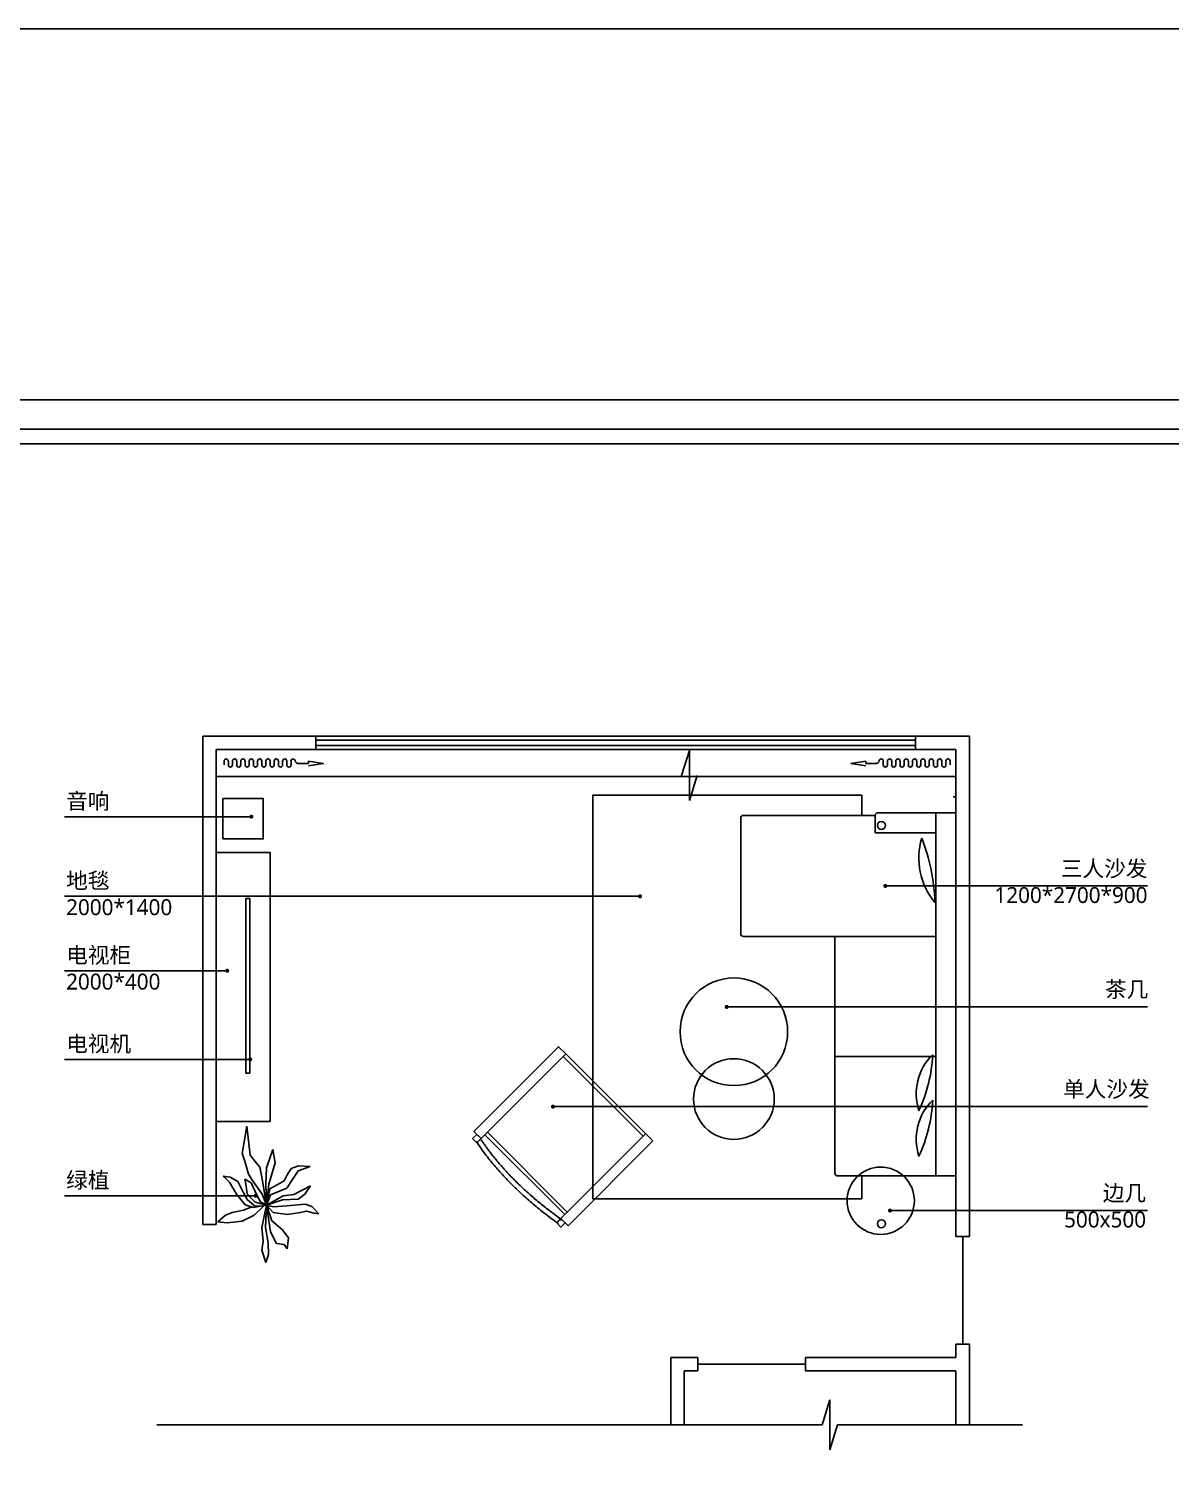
# Model space of a CAD drawing. Extents: x 96704 to 336282, y 34580 to 122302.
# Drawn here: x 320534 to 329020, y 96615 to 107343 of the extents above; entities that cross this region are included whole.
import ezdxf

# ---------------------------------------------------------------- set-up
doc = ezdxf.new("R2010")
doc.units = 0
doc.header["$LTSCALE"] = 1000
doc.header["$MEASUREMENT"] = 0
for name, color, linetype in [('A-rc 混凝土墙', 255, 'Continuous'), ('A-WINDOW-门窗', 153, 'Continuous'), ('FF-PLANTS', 86, 'Continuous'), ('PM-家具', 146, 'Continuous'), ('PUB_DIM', 3, 'Continuous'), ('PUB_TEXT', 7, 'Continuous'), ('WINDOW', 4, 'Continuous'), ('活动家具', 7, 'Continuous')]:
    doc.layers.add(name, color=color, linetype=linetype)
doc.styles.add('_TCH_DIM', font='SIMPLEX', dxfattribs={"bigfont": 'GBCBIG'})
doc.styles.get("Standard").update_dxf_attribs({"font": 'gbenor.shx', "bigfont": 'gbcbig.shx'})
doc.dimstyles.new('ISO-25', dxfattribs={"dimtxt": 2.5, "dimasz": 2.5, "dimexe": 1.25, "dimexo": 0.625, "dimtad": 1, "dimtxsty": 'Standard', "dimcen": 2.5, "dimadec": 0, "dimazin": 0, "dimtfac": 1, "dimtmove": 0, "dimatfit": 3, "dimfxl": 1, "dimarcsym": 0})

# ---------------------------------------------------------------- blocks, each defined once
blk = doc.blocks.new('3465465767')
for p, q in [((-126678, -21720), (-126743, -21801)), ((-126678, -21769), (-126678, -21720)), ((-127152, -21867), (-127145, -21987)), ((-127092, -21983), (-127152, -21867)), ((-126955, -21838), (-126903, -21912)), ((-126861, -21885), (-126955, -21838)), ((-126801, -21949), (-126861, -21885)), ((-126743, -21801), (-126759, -21870)), ((-126759, -21870), (-126720, -22058)), ((-126689, -21848), (-126678, -21769)), ((-126668, -21912), (-126689, -21848)), ((-127145, -21987), (-127109, -22058)), ((-126899, -22077), (-127092, -21983)), ((-126903, -21912), (-126843, -21998)), ((-126843, -21998), (-126819, -22107)), ((-126777, -22107), (-126801, -21949)), ((-126633, -22039), (-126668, -21912)), ((-126633, -22190), (-126633, -22039)), ((-126471, -22077), (-126395, -22000)), ((-126395, -22000), (-126280, -22000)), ((-126280, -22000), (-126319, -22038)), ((-126319, -22038), (-126319, -22115)), ((-127109, -22058), (-127039, -22092)), ((-127039, -22092), (-126973, -22114)), ((-126973, -22114), (-126924, -22182)), ((-126924, -22182), (-126871, -22253)), ((-126812, -22238), (-126899, -22077)), ((-126819, -22107), (-126700, -22267)), ((-126700, -22267), (-126777, -22107)), ((-126720, -22058), (-126692, -22193)), ((-126700, -22267), (-126633, -22190)), ((-126433, -22191), (-126700, -22267)), ((-126700, -22267), (-126547, -22191)), ((-126692, -22193), (-126700, -22267)), ((-126547, -22191), (-126471, -22077)), ((-126472, -22250), (-126317, -22201)), ((-126319, -22115), (-126433, -22191)), ((-126317, -22201), (-126197, -22184)), ((-126197, -22184), (-126111, -22203)), ((-127281, -22268), (-127147, -22228)), ((-127085, -22313), (-127281, -22268)), ((-127147, -22228), (-126920, -22268)), ((-126917, -22298), (-127085, -22313)), ((-126966, -22343), (-127081, -22381)), ((-126700, -22267), (-126966, -22343)), ((-126938, -22441), (-126808, -22325)), ((-126920, -22268), (-126700, -22267)), ((-126700, -22267), (-126917, -22298)), ((-126871, -22253), (-126700, -22267)), ((-126700, -22267), (-126812, -22238)), ((-126808, -22325), (-126700, -22267)), ((-126727, -22332), (-126784, -22374)), ((-126700, -22267), (-126727, -22332)), ((-126717, -22385), (-126700, -22267)), ((-126700, -22267), (-126472, -22250)), ((-126465, -22287), (-126700, -22267)), ((-126700, -22267), (-126661, -22400)), ((-126689, -22295), (-126585, -22381)), ((-126678, -22389), (-126689, -22295)), ((-126328, -22257), (-126465, -22287)), ((-126235, -22257), (-126328, -22257)), ((-126111, -22203), (-126235, -22257)), ((-127195, -22496), (-127486, -22563)), ((-127119, -22419), (-127195, -22496)), ((-127127, -22542), (-126997, -22490)), ((-127081, -22381), (-127119, -22419)), ((-126997, -22490), (-126938, -22441)), ((-126910, -22449), (-126941, -22520)), ((-126784, -22374), (-126910, -22449)), ((-126892, -22505), (-126794, -22479)), ((-126805, -22520), (-126734, -22471)), ((-126794, -22479), (-126756, -22434)), ((-126678, -22486), (-126777, -22588)), ((-126756, -22434), (-126717, -22385)), ((-126734, -22471), (-126678, -22389)), ((-126661, -22400), (-126678, -22486)), ((-126623, -22496), (-126661, -22419)), ((-126585, -22610), (-126623, -22496)), ((-126585, -22381), (-126509, -22496)), ((-126509, -22496), (-126471, -22648)), ((-127486, -22563), (-127201, -22580)), ((-127201, -22580), (-127127, -22542)), ((-126943, -22674), (-126910, -22588)), ((-126941, -22520), (-126892, -22505)), ((-126910, -22588), (-126805, -22520)), ((-126777, -22588), (-126892, -22674)), ((-126547, -22675), (-126585, -22610)), ((-126471, -22648), (-126471, -22746)), ((-126946, -22746), (-126943, -22674)), ((-126941, -22734), (-126946, -22746)), ((-126892, -22674), (-126941, -22734)), ((-126471, -22746), (-126547, -22675))]:
    blk.add_line(p, q)
blk = doc.blocks.new('wetghfwefw')
at = {"layer": 'A-WINDOW-门窗', "color": 9}
for p, q in [((10407, 3948), (10407, 3977)), ((10438, 3948), (10438, 3977)), ((10470, 3948), (10470, 3977)), ((10501, 3948), (10501, 3977)), ((10532, 3948), (10532, 3977)), ((10563, 3948), (10563, 3977)), ((10594, 3948), (10594, 3977)), ((10625, 3948), (10625, 3977)), ((10656, 3948), (10656, 3977)), ((10687, 3948), (10687, 3977)), ((10718, 3948), (10718, 3977)), ((10749, 3948), (10749, 3977)), ((10780, 3948), (10780, 3977)), ((10811, 3948), (10811, 3977)), ((10842, 3948), (10842, 3977)), ((10873, 3948), (10873, 3977)), ((10904, 3948), (10904, 3977)), ((10350, 3958), (10277, 3958))]:
    blk.add_line(p, q, dxfattribs=at)
for points in [[(10277, 3976), (10167, 3958), (10277, 3941)], [(10277, 3976), (10277, 3958)]]:
    blk.add_lwpolyline(points, dxfattribs=at)
for centre, radius, start, end in [((10350, 3985), 27, 270, 348.9905), ((10392, 3977), 15.5, 0, 168.9905), ((10454, 3977), 15.5, 0, 180), ((10516, 3977), 15.5, 0, 180), ((10578, 3977), 15.5, 0, 180), ((10640, 3977), 15.5, 0, 180), ((10702, 3977), 15.5, 0, 180), ((10765, 3977), 15.5, 0, 180), ((10827, 3977), 15.5, 0, 180), ((10889, 3977), 15.5, 0, 180), ((10423, 3948), 15.5, 180, 0), ((10485, 3948), 15.5, 180, 0), ((10547, 3948), 15.5, 180, 0), ((10609, 3948), 15.5, 180, 0), ((10671, 3948), 15.5, 180, 0), ((10733, 3948), 15.5, 180, 0), ((10796, 3948), 15.5, 180, 0), ((10858, 3948), 15.5, 180, 0)]:
    blk.add_arc(centre, radius, start, end, dxfattribs=at)
blk = doc.blocks.new('345668009')
for points in [[(-136112, -21623), (-136037, -21623), (-136037, -22514), (-136112, -22514)], [(-136082, -21578), (-136037, -21578), (-136037, -21623), (-136082, -21623)], [(-135197, -21579), (-135152, -21579), (-135152, -21624), (-135197, -21624)]]:
    blk.add_lwpolyline(points, close=True)
for points in [[(-135122, -22514), (-136037, -22514), (-136037, -21664)], [(-136037, -21664), (-135197, -21664), (-135197, -22516)], [(-135197, -22516), (-135197, -21623)], [(-135197, -21623), (-135122, -21623), (-135122, -22514)], [(-135197, -22488), (-136037, -22488), (-136037, -21690)], [(-136037, -21690), (-135197, -21690), (-135197, -22516)]]:
    blk.add_lwpolyline(points)
blk.add_open_spline([(-136037, -21619), (-135655, -21544), (-135197, -21619), (-135197, -21600), (-135197, -21581), (-135655, -21507), (-136037, -21581), (-136037, -21600), (-136037, -21618)], degree=2, knots=[0, 0, 0, 1, 1, 2, 2, 3, 3, 4, 4, 4])
blk = doc.blocks.new('图框2')
at = {"color": 251}
blk.add_line((25027, 17757), (372, 17757), dxfattribs=at)
blk.add_line((24853, 17583), (546, 17583))
blk.add_lwpolyline([(-25, 145), (25375, 145), (25375, 18105), (-25, 18105)], close=True)

msp = doc.modelspace()

# ---------------------------------------------------------------- linework, layer by layer
msp.add_lwpolyline([(251742.5, 107343), (336281.5, 107343), (336281.5, 71963.5), (251742.5, 71963.5)], close=True)
at = {"layer": 'A-rc 混凝土墙'}
msp.add_line((326307.4, 97366.7), (326307.4, 97466.7), dxfattribs=at)
at = {"layer": 'A-WINDOW-门窗', "color": 9}
for p, q in [((321827.4, 102086.7), (321827.4, 98456.7)), ((322667.4, 102086.7), (321827.4, 102086.7)), ((327527.4, 102086.7), (327127.4, 102086.7)), ((327527.4, 98366.7), (327527.4, 102086.7)), ((321927.4, 101986.7), (321927.4, 98456.7)), ((322667.4, 101986.7), (321927.4, 101986.7)), ((327427.4, 101986.7), (327127.4, 101986.7)), ((327427.4, 98366.7), (327427.4, 101986.7)), ((321927.4, 98456.7), (321827.4, 98456.7)), ((327427.4, 98366.7), (327527.4, 98366.7)), ((327427.4, 97466.7), (327427.4, 97566.7)), ((327427.4, 97566.7), (327527.4, 97566.7)), ((327527.4, 96966.7), (327527.4, 97566.7)), ((325307.4, 97466.7), (325507.4, 97466.7)), ((325307.4, 96966.7), (325307.4, 97466.7)), ((325507.4, 97366.7), (325507.4, 97466.7)), ((326307.4, 97466.7), (327427.4, 97466.7)), ((325407.4, 97366.7), (325507.4, 97366.7)), ((325407.4, 96966.7), (325407.4, 97366.7)), ((326307.4, 97366.7), (327427.4, 97366.7)), ((327427.4, 96966.7), (327427.4, 97366.7))]:
    msp.add_line(p, q, dxfattribs=at)
at = {"layer": 'PM-家具'}
for p, q in [((325847.4, 101496.7), (326827.4, 101496.7)), ((326827.4, 101496.7), (326827.4, 101366.7)), ((326847.4, 101516.7), (327427.4, 101516.7)), ((327277.4, 98816.7), (327277.4, 101516.7)), ((327427.4, 101516.7), (327427.4, 98816.7)), ((325827.4, 101476.7), (325827.4, 100616.7)), ((325827.4, 100616.7), (325827.4, 101476.7)), ((326827.4, 101366.7), (327277.4, 101366.7)), ((322146.6, 100880), (322146.6, 99580)), ((322176.6, 100880), (322146.6, 100880)), ((322176.6, 99580), (322176.6, 100880)), ((326507.4, 100596.7), (325847.4, 100596.7)), ((325847.4, 100596.7), (325957.4, 100596.7)), ((326507.4, 100596.7), (327277.4, 100596.7)), ((326527.4, 98836.7), (326527.4, 100596.7)), ((327177.4, 99704.9), (326527.4, 99704.9)), ((327277.4, 99704.9), (327177.4, 99704.9)), ((322146.6, 99580), (322176.6, 99580)), ((327427.4, 98816.7), (326547.4, 98816.7))]:
    msp.add_line(p, q, dxfattribs=at)
for points in [[(321977.4, 101321.7), (322277.4, 101321.7), (322277.4, 101621.7), (321977.4, 101621.7)], [(321927.4, 99221.7), (322327.4, 99221.7), (322327.4, 101221.7), (321927.4, 101221.7)]]:
    msp.add_lwpolyline(points, close=True, dxfattribs=at)
msp.add_lwpolyline([(326727.4, 101496.7), (326727.4, 101646.7), (324727.4, 101646.7), (324727.4, 98646.7), (326727.4, 98646.7), (326727.4, 98816.7)], dxfattribs=at)
for points in [[(327172.9, 101328.1, -0.083637), (327271, 100850.3, -0.251952)], [(327254.2, 99716.8, -0.0955618), (327152, 99302.2, -0.2878747)], [(327254.2, 99378.8, -0.0955618), (327152, 98964.2, -0.2878747)]]:
    msp.add_lwpolyline(points, format="xyb", close=True, dxfattribs=at)
for centre, radius in [((326873, 101422.2), 30), ((325776, 99888.1), 400), ((325776, 99388.1), 300), ((326867.9, 98632.2), 250), ((326873, 98461.1), 30)]:
    msp.add_circle(centre, radius, dxfattribs=at)
for centre, start, end in [((327407.4, 101616.7), 0, 90), ((325847.4, 101476.7), 89.9998, 180), ((326847.4, 101496.7), 90, 180), ((325847.4, 100616.7), 180, 270), ((325847.4, 100616.7), 180, 270.0002), ((326547.4, 98836.7), 180, 270), ((326547.4, 98836.7), 180, 270)]:
    msp.add_arc(centre, 20, start, end, dxfattribs=at)
at = {"layer": 'PUB_DIM'}
for p, q in [((325445.9, 101979), (325387.9, 101792.7)), ((325445.9, 101979), (325445.9, 101606.4)), ((325445.9, 101606.4), (325503.9, 101792.7)), ((326489.6, 97153), (326431.6, 96966.7)), ((326489.6, 97153), (326489.6, 96780.4)), ((326431.6, 96966.7), (321485.4, 96966.7)), ((326489.6, 96780.4), (326547.7, 96966.7)), ((327922.7, 96966.7), (326547.7, 96966.7))]:
    msp.add_line(p, q, dxfattribs=at)
at = {"layer": 'WINDOW'}
for p, q in [((322667.4, 102086.7), (322667.4, 101986.7)), ((327127.4, 102086.7), (322667.4, 102086.7)), ((327127.4, 102056.7), (322667.4, 102056.7)), ((327127.4, 101986.7), (327127.4, 102086.7)), ((322667.4, 102016.7), (327127.4, 102016.7)), ((322667.4, 101986.7), (327127.4, 101986.7)), ((327477.4, 98366.7), (327477.4, 97566.7)), ((326307.4, 97416.7), (325507.4, 97416.7))]:
    msp.add_line(p, q, dxfattribs=at)
at = {"layer": '活动家具', "color": 251}
msp.add_line((321927.4, 101786.7), (327427.4, 101786.7), dxfattribs=at)

# ---------------------------------------------------------------- block references
at = {"xscale": 0.6263055771723246, "yscale": 0.6263055771723246, "zscale": 0.6263055771723246}
msp.add_blockref('图框2', (317883.1, 93245.4), dxfattribs=at)
at = {"xscale": -1}
msp.add_blockref('wetghfwefw', (332890.4, 97923.7), dxfattribs=at)
msp.add_blockref('wetghfwefw', (316479.6, 97923.7))
at = {"layer": 'FF-PLANTS', "xscale": 0.7200000000000002, "yscale": 0.7200000000000002, "zscale": 0.7200000000000002, "rotation": 263.1728343719515}
msp.add_blockref('3465465767', (327374.6, 6115.6), dxfattribs=at)
at = {"layer": 'PM-家具', "xscale": -1, "rotation": 134.9999999999999}
msp.add_blockref('345668009', (404798.9, -12388.6), dxfattribs=at)

# ---------------------------------------------------------------- texts
at = {"layer": 'PUB_TEXT', "char_height": 118.156, "attachment_point": 1, "style": '_TCH_DIM'}
for s, insert, width in [('{\\fMicrosoft YaHei|b0|i0|c134|p34;音响}', (320811.3, 101661.9, 0), 2014.837), ('\\pxqr;{\\fMicrosoft YaHei|b0|i0|c134|p34;三人沙发\\P1200*2700*900}', (327114.1, 101160.6, 0), 1737.337), ('{\\fMicrosoft YaHei|b0|i0|c134|p34;地毯\\P2000*1400}', (320811.3, 101070.4, 0), 2014.837), ('{\\fMicrosoft YaHei|b0|i0|c134|p34;电视柜\\P2000*400}', (320811.3, 100517, 0), 2014.837), ('{\\fMicrosoft YaHei|b0|i0|c134|p34;茶几}', (328534.9, 100263.1, 0), 2014.837), ('{\\fMicrosoft YaHei|b0|i0|c134|p34;电视机}', (320811.3, 99858, 0), 2014.837), ('{\\fMicrosoft YaHei|b0|i0|c134|p34;单人沙发}', (328223.4, 99521.6, 0), 2014.837), ('{\\fMicrosoft YaHei|b0|i0|c134|p34;绿植}', (320811.3, 98844.5, 0), 2014.837), ('\\pxqr;{\\fMicrosoft YaHei|b0|i0|c134|p34;边几\\P500x500}', (327103.4, 98749, 0), 1737.337)]:
    msp.add_mtext(s, dxfattribs=dict(at, insert=insert, width=width))

# ---------------------------------------------------------------- leaders
at = {"layer": 'PUB_DIM'}
for points in [[(322188.9, 101486.7, 0), (320798.6, 101486.7, 0)], [(326902.2, 100972.5, 0), (328851.7, 100972.5, 0)], [(325078.9, 100895.2, 0), (320798.6, 100895.2, 0)], [(322009.1, 100341.9, 0), (320798.6, 100341.9, 0)], [(325722.9, 100073.1, 0), (328851.7, 100073.1, 0)], [(322180, 99682.9, 0), (320798.6, 99682.9, 0)], [(324430.9, 99331.6, 0), (328851.7, 99331.6, 0)], [(322219.9, 98669.4, 0), (320798.6, 98669.4, 0)], [(326936.9, 98558.9, 0), (328851.7, 98558.9, 0)]]:
    msp.add_leader(points, dimstyle='ISO-25', override={"dimscale": 0, "dimasz": 120, "dimtad": 0, "dimldrblk": 'DotSmall', "dimfxl": 100, "dimfxlon": 1, "dimarcsym": 1}, dxfattribs=at)

doc.saveas('drawing.dxf')
